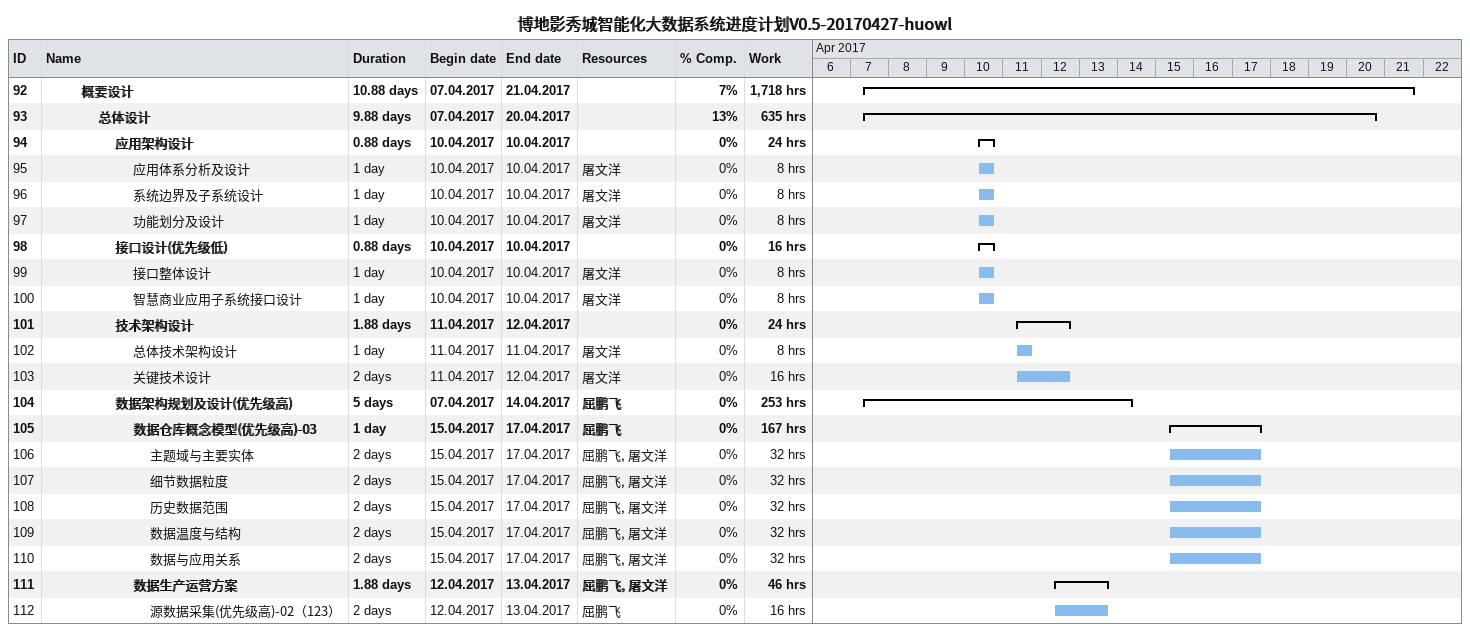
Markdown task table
博地影秀城智能化大数据系统进度计划V0.5-20170427-huowl

| ID | Level | Task | Duration | Start | Finish | Resources | % complete | Work (h) |
|---|---|---|---|---|---|---|---|---|
| 92 | 3 | **概要设计** | 10.88d | 2017-04-07 | 2017-04-21 |  | 7 | 1718 |
| 93 | 4 | **总体设计** | 9.88d | 2017-04-07 | 2017-04-20 |  | 13 | 635 |
| 94 | 5 | **应用架构设计** | 0.88d | 2017-04-10 | 2017-04-10 |  | 0 | 24 |
| 95 | 6 | 应用体系分析及设计 | 1d | 2017-04-10 | 2017-04-10 | 屠文洋 | 0 | 8 |
| 96 | 6 | 系统边界及子系统设计 | 1d | 2017-04-10 | 2017-04-10 | 屠文洋 | 0 | 8 |
| 97 | 6 | 功能划分及设计 | 1d | 2017-04-10 | 2017-04-10 | 屠文洋 | 0 | 8 |
| 98 | 5 | **接口设计(优先级低)** | 0.88d | 2017-04-10 | 2017-04-10 |  | 0 | 16 |
| 99 | 6 | 接口整体设计 | 1d | 2017-04-10 | 2017-04-10 | 屠文洋 | 0 | 8 |
| 100 | 6 | 智慧商业应用子系统接口设计 | 1d | 2017-04-10 | 2017-04-10 | 屠文洋 | 0 | 8 |
| 101 | 5 | **技术架构设计** | 1.88d | 2017-04-11 | 2017-04-12 |  | 0 | 24 |
| 102 | 6 | 总体技术架构设计 | 1d | 2017-04-11 | 2017-04-11 | 屠文洋 | 0 | 8 |
| 103 | 6 | 关键技术设计 | 2d | 2017-04-11 | 2017-04-12 | 屠文洋 | 0 | 16 |
| 104 | 5 | **数据架构规划及设计(优先级高)** | 5d | 2017-04-07 | 2017-04-14 | 屈鹏飞 | 0 | 253 |
| 105 | 6 | **数据仓库概念模型(优先级高)-03** | 1d | 2017-04-15 | 2017-04-17 | 屈鹏飞 | 0 | 167 |
| 106 | 7 | 主题域与主要实体 | 2d | 2017-04-15 | 2017-04-17 | 屈鹏飞, 屠文洋 | 0 | 32 |
| 107 | 7 | 细节数据粒度 | 2d | 2017-04-15 | 2017-04-17 | 屈鹏飞, 屠文洋 | 0 | 32 |
| 108 | 7 | 历史数据范围 | 2d | 2017-04-15 | 2017-04-17 | 屈鹏飞, 屠文洋 | 0 | 32 |
| 109 | 7 | 数据温度与结构 | 2d | 2017-04-15 | 2017-04-17 | 屈鹏飞, 屠文洋 | 0 | 32 |
| 110 | 7 | 数据与应用关系 | 2d | 2017-04-15 | 2017-04-17 | 屈鹏飞, 屠文洋 | 0 | 32 |
| 111 | 6 | **数据生产运营方案** | 1.88d | 2017-04-12 | 2017-04-13 | 屈鹏飞, 屠文洋 | 0 | 46 |
| 112 | 7 | 源数据采集(优先级高)-02（123） | 2d | 2017-04-12 | 2017-04-13 | 屈鹏飞 | 0 | 16 |
